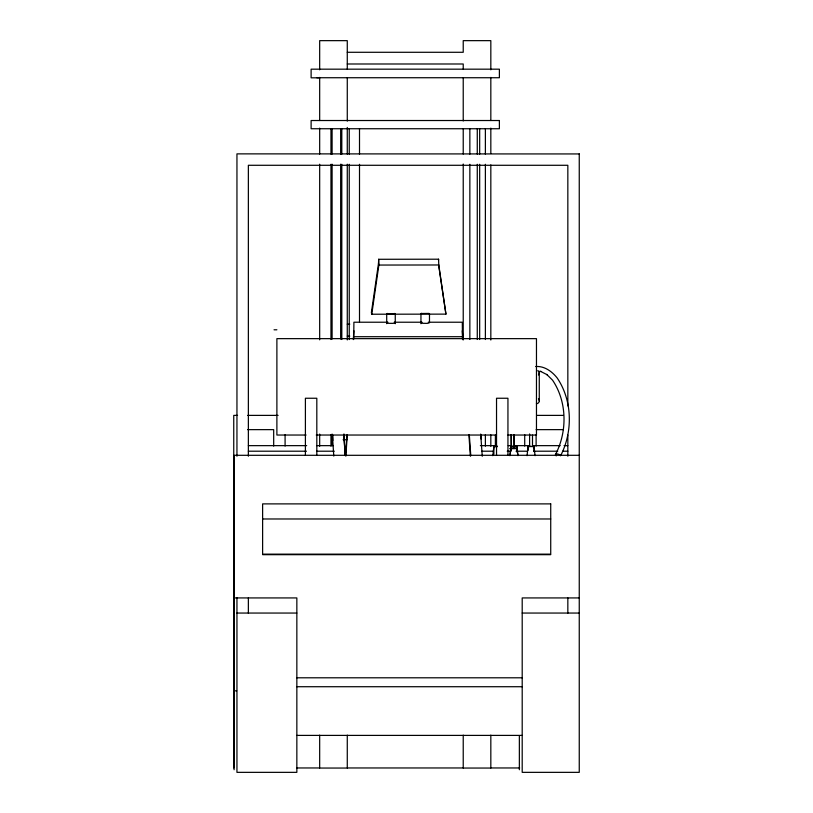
<?xml version="1.0" encoding="UTF-8"?>
<svg xmlns="http://www.w3.org/2000/svg" width="813" height="813" viewBox="0 0 813 813"><rect width="100%" height="100%" fill="white"/><g stroke="black" fill="none" stroke-linecap="round" stroke-linejoin="round"><path stroke-width="1.22" d="M495.412 435.128L495.381 446.561L497.302 446.55M378.492 263.442L378.675 259.286L438.573 259.205L438.766 264.977L445.931 314.123L371.765 314.225L371.389 312.599L378.492 263.442L378.868 265.058L371.765 314.225M438.471 260.13L438.573 259.205M345.515 455.25L346.866 435.138M353.309 339.6L353.899 330.81M345.85 456.123L347.293 434.752M353.736 339.224L353.899 322.222L387.933 322.222M492.81 455.676L493.867 446.55L493.867 454.172M509.924 455.676L510.981 446.55L516.885 446.55L517.952 455.676M527.037 455.676L528.094 446.55L534.009 446.55L535.066 455.676M537.85 370.525L539.273 372.984L538.44 374.996M509.985 455.483L511.184 446.55L511.184 449.081M538.734 371.307L541.062 371.5L540.493 371.338L547.19 374.742L546.753 374.458L552.545 380.159C567.169 401.764 567.433 431.622 555.503 454.487L555.462 454.802A1.829 0.904 24.6 0 0 556.305 455.859M560.838 455.3C572.962 431.408 572.393 400.453 557.22 378.025C552.078 371.5 544.425 365.84 535.686 366.521M555.503 454.487L556.092 454.04A3.547 1.748 24.6 0 1 557.83 454.02L559.659 454.752A1.829 0.904 24.6 0 1 560.513 455.798M386.703 322.466L387.334 322.334M387.334 313.422C386.287 313.981 395.413 313.991 394.742 313.432M421.683 322.324L421.012 322.659A4.299 0.996 0 0 0 422.77 323.3L427.079 323.371A4.299 0.996 0 0 0 429.477 322.548L429.488 313.818M421.683 313.391L420.951 313.513L429.071 313.422M493.837 446.235L497.373 446.225M509.67 448.674L515.574 448.654M438.766 264.977L378.868 265.058L378.675 259.286M347.273 52.286L463.227 52.286L463.227 40.65L490.828 40.65L490.828 69.806M347.273 63.993L463.227 63.993L463.227 69.064M316.816 77.733L499.385 77.733L499.385 69.176L311.115 69.176L311.115 77.814L319.672 77.814M579.252 153.942L236.949 153.87L236.949 456.215M394.234 322.222L421.967 322.222M428.268 322.222L462.302 322.222L462.465 339.224M347.273 324.163L349.793 324.163M274.032 329.793L276.887 329.793M347.273 336.125L349.793 336.125M353.899 336.704L462.302 336.704M237.548 415.382L233.748 415.382L233.748 767.96M247.691 415.382L278.117 415.382M536.753 415.382L563.379 415.382M247.64 429.64L273.686 429.64L273.686 446.073M536.113 429.64L563.399 429.64M306.084 435.036L276.887 435.036L276.887 338.645L536.468 338.645L536.468 435.036L507.942 435.036M316.237 435.036L496.53 435.036M343.096 439.742L346.887 439.742M248.361 445.646L306.674 445.646M316.816 445.646L333.3 445.646M480.361 445.646L495.574 445.646M508.257 445.646L512.058 445.646M514.599 445.646L529.812 445.646M532.342 445.646L560.238 445.646M564.039 445.646L567.84 445.646M493.867 446.591L497.414 446.55M510.981 448.044L516.885 448.044M248.361 451.205L306.471 451.205M316.572 451.205L334.265 451.205M481.936 451.205L493.308 451.205M507.21 451.205L511.001 451.205M516.052 451.205L527.424 451.205M533.735 451.205L557.738 451.205M562.789 451.205L567.84 451.205M579.252 455.3L234.093 455.3L234.093 769.738M262.619 518.979L550.726 518.979M262.619 554.679L550.726 554.679M234.093 597.931L296.847 597.931L296.847 772.35L236.949 772.35L236.949 597.799M579.252 597.931L522.2 597.931L522.2 772.35L579.252 772.35L579.252 153.87M236.949 613.053L296.847 613.053M522.2 613.053L579.252 613.053M296.847 677.798L522.2 677.798M296.847 686.721L522.2 686.721M234.093 690.826L236.634 690.826M296.847 735.399L522.2 735.399M296.928 767.96L319.672 767.96M347.273 767.96L463.247 767.96M490.828 767.96L519.649 767.96M394.742 322.344L395.26 322.497A4.299 0.996 0 0 1 393.035 323.35L388.756 323.33A4.299 0.996 0 0 1 386.785 322.71L386.724 322.476M445.931 314.123L438.563 264.591M536.428 403.685A2.845 2.845 0 0 0 539.273 400.839L539.182 399.711M517.881 455.483L516.692 446.55L516.692 451.622M539.273 400.839L539.182 400.108A2.845 2.845 0 0 0 538.43 398.817M480.707 434.071L482.261 456.266M462.302 330.81L462.892 339.6M469.335 435.077L470.788 455.788M468.908 434.752L470.351 456.123M343.828 434.091L345.261 455.534M343.828 435.077L345.179 455.239M332.354 434.599L333.797 456.083M514.151 434.904L514.233 446.134M514.009 434.67L514.101 447.15M511.265 434.904L511.347 446.144M511.113 434.762L511.204 447.16M567.84 405.911L567.84 165.283L248.361 165.283L248.361 456.215M567.84 435.036L567.84 456.215M567.84 597.931L567.84 613.165M539.273 372.984L539.273 398.868M536.113 434.701L536.113 446.073M534.009 446.55L534.009 451.622M532.495 435.138L532.495 446.55M529.609 433.949L529.609 446.55M528.094 446.55L528.094 450.351M524.71 434.701L524.71 446.073M519.355 735.541L519.355 769.738M516.885 446.55L516.885 451.764M510.981 446.55L510.981 450.524M507.942 455.3L507.942 398.248L496.53 398.248L496.53 455.3M490.828 77.408L490.828 120.517M490.828 128.119L490.828 153.505M490.828 164.887L490.828 340.007M490.828 434.894L490.828 446.307M490.828 735.135L490.828 768.051L463.227 768.051L463.227 735.135M485.381 128.739L485.381 154.135M485.381 164.287L485.381 339.519M485.381 434.752L485.381 446.185M481.103 434.64L481.103 439M479.67 128.739L479.67 154.135M479.67 164.287L479.67 339.519M477.272 128.739L477.272 154.124M477.272 164.287L477.272 339.488M469.853 128.739L469.853 154.124M469.853 164.287L469.853 339.488M463.227 77.814L463.227 120.974M463.227 128.576L463.227 154.033M463.227 164.033L463.227 339.925M420.951 313.716L420.951 323.716M395.26 313.635L395.26 323.706M386.703 313.605L386.703 323.676M359.509 128.739L359.509 154.135M359.509 164.297L359.509 321.765M349.244 128.739L349.244 154.135M349.244 164.297L349.244 339.549M347.273 69.075L347.273 40.65L319.672 40.65L319.672 69.806M347.273 77.814L347.273 121.107M347.273 127.448L347.273 154.104M347.273 164.206L347.273 339.925M347.273 735.135L347.273 768.051L319.672 768.051L319.672 735.135M344.204 434.305L344.204 439.762M341.806 128.739L341.806 154.124M341.806 164.287L341.806 339.499M340.657 128.739L340.657 154.074M340.657 164.206L340.657 339.051M332.822 435.067L332.822 440.514M332.1 128.739L332.1 154.074M332.1 164.206L332.1 339.051M332.1 434.071L332.1 445.473M330.962 128.739L330.962 154.124M330.962 164.287L330.962 339.499M330.962 434.731L330.962 446.154M319.672 77.408L319.672 120.517M319.672 128.119L319.672 154.074M319.672 164.206L319.672 339.824M319.672 434.051L319.672 446.307M316.816 455.3L316.816 398.248L305.403 398.248L305.403 455.3M285.089 434.701L285.089 446.073M248.361 597.931L248.361 613.165M499.385 120.517L311.115 120.517L311.115 128.739L499.385 128.739L499.385 120.517M550.726 503.887L262.619 503.887L262.619 554.151L550.726 554.151L550.726 503.887"/></g></svg>
